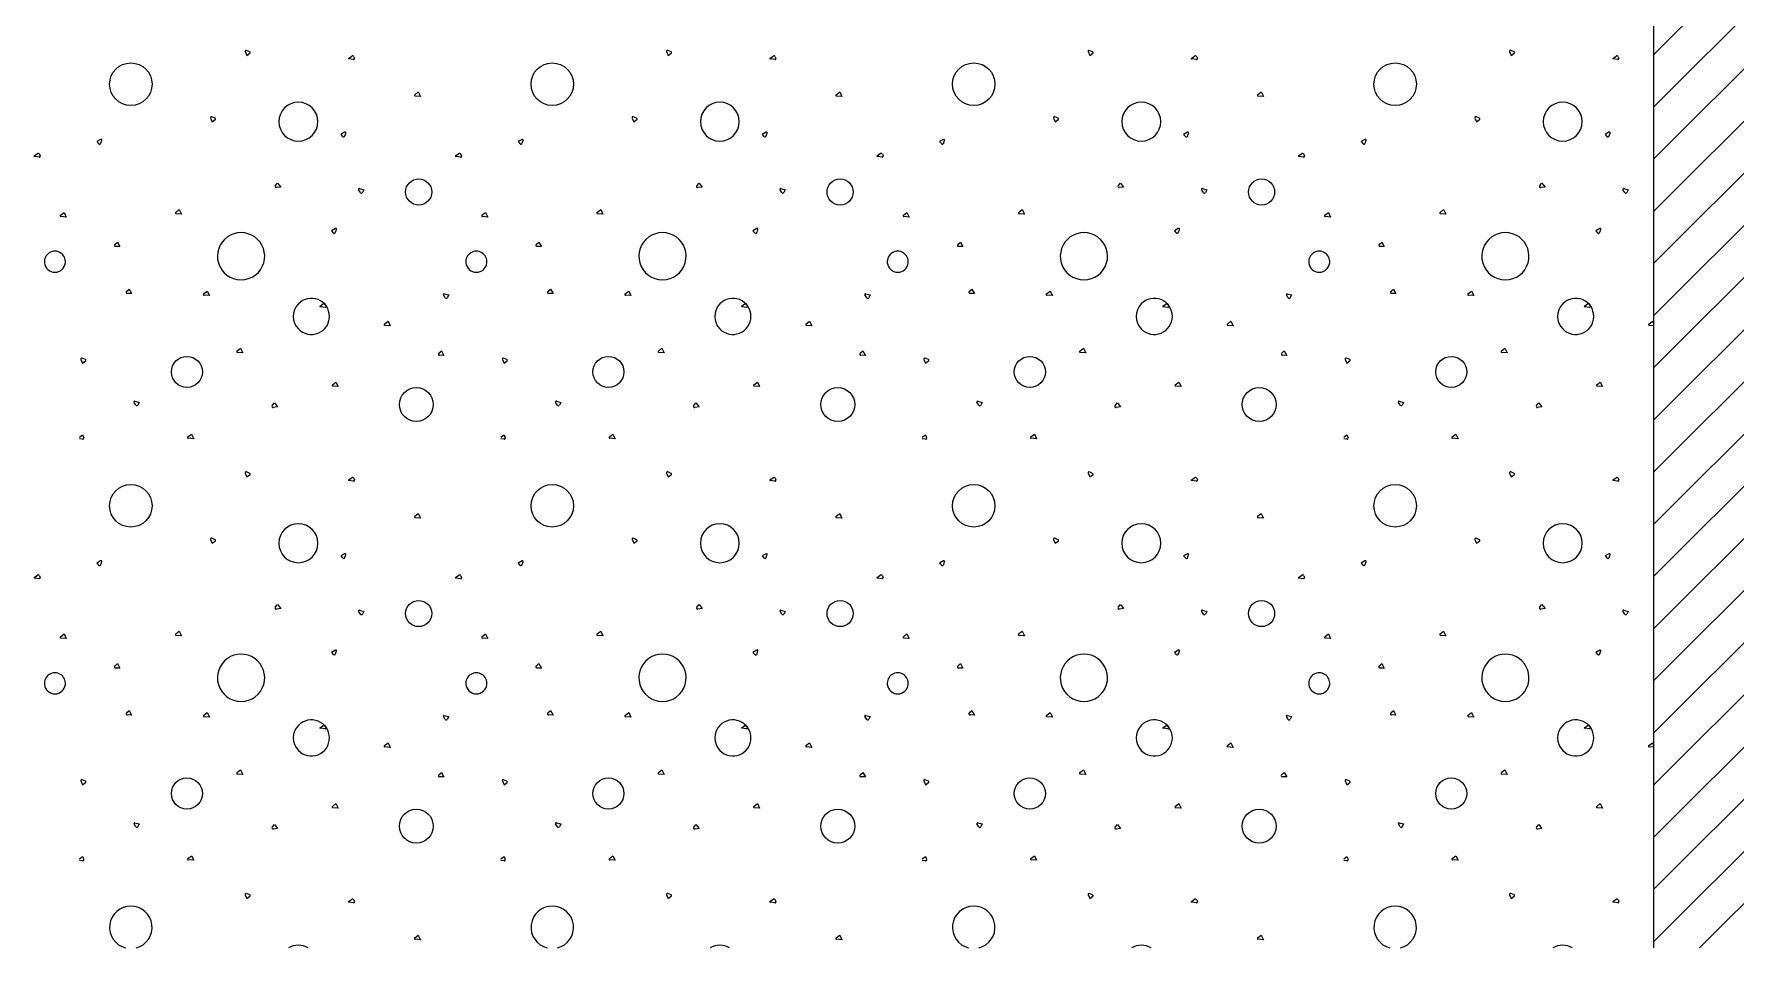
# Model space of a CAD drawing. Header units: millimetres. Extents: x 15 to 2176, y 3 to 641.
# Drawn here: x 905.7 to 970.3, y 18.5 to 53.2 of the extents above; entities that cross this region are included whole.
import ezdxf
from ezdxf.xclip import XClip

# ---------------------------------------------------------------- set-up
doc = ezdxf.new("R2010")
doc.units = ezdxf.units.MM
doc.header["$MEASUREMENT"] = 0
doc.header["$XCLIPFRAME"] = 0
doc.layers.add('A--------P-', color=7, linetype='Continuous')
doc.layers.add('A-L-10--EF-', color=4, linetype='Continuous', lineweight=0)

# ---------------------------------------------------------------- blocks, each defined once
blk = doc.blocks.new('*X6')
at = {"layer": 'A-L-10--EF-'}
for p, q in [((913.738, 52.492), (913.799, 52.351)), ((913.911, 52.484), (913.785, 52.539)), ((913.799, 52.351), (913.916, 52.435)), ((929.738, 52.492), (929.799, 52.351)), ((929.911, 52.484), (929.785, 52.539)), ((929.799, 52.351), (929.916, 52.435)), ((945.738, 52.492), (945.799, 52.351)), ((945.911, 52.484), (945.785, 52.539)), ((945.799, 52.351), (945.916, 52.435)), ((961.738, 52.492), (961.799, 52.351)), ((961.911, 52.484), (961.785, 52.539)), ((961.799, 52.351), (961.916, 52.435)), ((917.661, 52.236), (917.783, 52.322)), ((917.849, 52.189), (917.666, 52.214)), ((917.861, 52.299), (917.887, 52.239)), ((933.661, 52.236), (933.783, 52.322)), ((933.849, 52.189), (933.666, 52.214)), ((933.861, 52.299), (933.887, 52.239)), ((949.661, 52.236), (949.783, 52.322)), ((949.849, 52.189), (949.666, 52.214)), ((949.861, 52.299), (949.887, 52.239)), ((965.661, 52.236), (965.783, 52.322)), ((965.849, 52.189), (965.666, 52.214)), ((965.861, 52.299), (965.887, 52.239)), ((920.174, 50.857), (920.309, 50.962)), ((920.394, 50.788), (920.189, 50.805)), ((920.309, 50.962), (920.394, 50.788)), ((936.174, 50.857), (936.309, 50.962)), ((936.394, 50.788), (936.189, 50.805)), ((936.309, 50.962), (936.394, 50.788)), ((952.174, 50.857), (952.309, 50.962)), ((952.394, 50.788), (952.189, 50.805)), ((952.309, 50.962), (952.394, 50.788)), ((912.426, 49.974), (912.487, 49.834)), ((912.599, 49.967), (912.473, 50.022)), ((912.487, 49.834), (912.604, 49.917)), ((928.426, 49.974), (928.487, 49.834)), ((928.599, 49.967), (928.473, 50.022)), ((928.487, 49.834), (928.604, 49.917)), ((944.426, 49.974), (944.487, 49.834)), ((944.599, 49.967), (944.473, 50.022)), ((944.487, 49.834), (944.604, 49.917)), ((960.426, 49.974), (960.487, 49.834)), ((960.599, 49.967), (960.473, 50.022)), ((960.487, 49.834), (960.604, 49.917)), ((908.249, 49.163), (908.101, 49.077)), ((908.258, 49.022), (908.291, 49.129)), ((917.514, 49.438), (917.365, 49.352)), ((917.365, 49.352), (917.433, 49.277)), ((917.522, 49.297), (917.556, 49.404)), ((924.249, 49.163), (924.101, 49.077)), ((924.258, 49.022), (924.291, 49.129)), ((933.514, 49.438), (933.365, 49.352)), ((933.365, 49.352), (933.433, 49.277)), ((933.522, 49.297), (933.556, 49.404)), ((940.249, 49.163), (940.101, 49.077)), ((940.258, 49.022), (940.291, 49.129)), ((949.514, 49.438), (949.365, 49.352)), ((949.365, 49.352), (949.433, 49.277)), ((949.522, 49.297), (949.556, 49.404)), ((956.249, 49.163), (956.101, 49.077)), ((956.258, 49.022), (956.291, 49.129)), ((965.514, 49.438), (965.365, 49.352)), ((965.365, 49.352), (965.433, 49.277)), ((965.522, 49.297), (965.556, 49.404)), ((905.727, 48.536), (905.849, 48.621)), ((905.916, 48.489), (905.732, 48.514)), ((905.928, 48.599), (905.954, 48.539)), ((908.101, 49.077), (908.168, 49.002)), ((921.727, 48.536), (921.849, 48.621)), ((921.916, 48.489), (921.732, 48.514)), ((921.928, 48.599), (921.954, 48.539)), ((924.101, 49.077), (924.168, 49.002)), ((937.727, 48.536), (937.849, 48.621)), ((937.916, 48.489), (937.732, 48.514)), ((937.928, 48.599), (937.954, 48.539)), ((940.101, 49.077), (940.168, 49.002)), ((953.727, 48.536), (953.849, 48.621)), ((953.916, 48.489), (953.732, 48.514)), ((953.928, 48.599), (953.954, 48.539)), ((956.101, 49.077), (956.168, 49.002)), ((914.882, 47.402), (914.969, 47.506)), ((915.089, 47.353), (914.921, 47.332)), ((914.969, 47.506), (915.089, 47.353)), ((918.115, 47.141), (918.046, 47.251)), ((918.077, 47.294), (918.243, 47.25)), ((918.243, 47.25), (918.19, 47.145)), ((930.882, 47.402), (930.969, 47.506)), ((931.089, 47.353), (930.921, 47.332)), ((930.969, 47.506), (931.089, 47.353)), ((934.115, 47.141), (934.046, 47.251)), ((934.077, 47.294), (934.243, 47.25)), ((934.243, 47.25), (934.19, 47.145)), ((946.882, 47.402), (946.969, 47.506)), ((947.089, 47.353), (946.921, 47.332)), ((946.969, 47.506), (947.089, 47.353)), ((950.115, 47.141), (950.046, 47.251)), ((950.077, 47.294), (950.243, 47.25)), ((950.243, 47.25), (950.19, 47.145)), ((962.882, 47.402), (962.969, 47.506)), ((963.089, 47.353), (962.921, 47.332)), ((962.969, 47.506), (963.089, 47.353)), ((966.115, 47.141), (966.046, 47.251)), ((966.077, 47.294), (966.243, 47.25)), ((966.243, 47.25), (966.19, 47.145)), ((906.727, 46.286), (906.863, 46.391)), ((906.948, 46.216), (906.743, 46.234)), ((906.863, 46.391), (906.948, 46.216)), ((911.102, 46.39), (911.237, 46.495)), ((911.322, 46.321), (911.117, 46.338)), ((911.237, 46.495), (911.322, 46.321)), ((922.727, 46.286), (922.863, 46.391)), ((922.948, 46.216), (922.743, 46.234)), ((922.863, 46.391), (922.948, 46.216)), ((927.102, 46.39), (927.237, 46.495)), ((927.322, 46.321), (927.117, 46.338)), ((927.237, 46.495), (927.322, 46.321)), ((938.727, 46.286), (938.863, 46.391)), ((938.948, 46.216), (938.743, 46.234)), ((938.863, 46.391), (938.948, 46.216)), ((943.102, 46.39), (943.237, 46.495)), ((943.322, 46.321), (943.117, 46.338)), ((943.237, 46.495), (943.322, 46.321)), ((954.727, 46.286), (954.863, 46.391)), ((954.948, 46.216), (954.743, 46.234)), ((954.863, 46.391), (954.948, 46.216)), ((959.102, 46.39), (959.237, 46.495)), ((959.322, 46.321), (959.117, 46.338)), ((959.237, 46.495), (959.322, 46.321)), ((908.788, 45.175), (908.889, 45.264)), ((908.889, 45.264), (908.984, 45.095)), ((917.163, 45.779), (917.015, 45.693)), ((917.015, 45.693), (917.082, 45.618)), ((917.172, 45.638), (917.205, 45.746)), ((924.788, 45.175), (924.889, 45.264)), ((924.889, 45.264), (924.984, 45.095)), ((933.163, 45.779), (933.015, 45.693)), ((933.015, 45.693), (933.082, 45.618)), ((933.172, 45.638), (933.205, 45.746)), ((940.788, 45.175), (940.889, 45.264)), ((940.889, 45.264), (940.984, 45.095)), ((949.163, 45.779), (949.015, 45.693)), ((949.015, 45.693), (949.082, 45.618)), ((949.172, 45.638), (949.205, 45.746)), ((956.788, 45.175), (956.889, 45.264)), ((956.889, 45.264), (956.984, 45.095)), ((965.163, 45.779), (965.015, 45.693)), ((965.015, 45.693), (965.082, 45.618)), ((965.172, 45.638), (965.205, 45.746)), ((908.984, 45.095), (908.815, 45.099)), ((924.984, 45.095), (924.815, 45.099)), ((940.984, 45.095), (940.815, 45.099)), ((956.984, 45.095), (956.815, 45.099)), ((909.228, 43.394), (909.33, 43.483)), ((909.425, 43.314), (909.256, 43.319)), ((909.33, 43.483), (909.425, 43.314)), ((912.161, 43.3), (912.297, 43.405)), ((912.297, 43.405), (912.382, 43.231)), ((921.298, 43.302), (921.464, 43.258)), ((925.228, 43.394), (925.33, 43.483)), ((925.425, 43.314), (925.256, 43.319)), ((925.33, 43.483), (925.425, 43.314)), ((928.161, 43.3), (928.297, 43.405)), ((928.297, 43.405), (928.382, 43.231)), ((937.298, 43.302), (937.464, 43.258)), ((941.228, 43.394), (941.33, 43.483)), ((941.425, 43.314), (941.256, 43.319)), ((941.33, 43.483), (941.425, 43.314)), ((944.161, 43.3), (944.297, 43.405)), ((944.297, 43.405), (944.382, 43.231)), ((953.298, 43.302), (953.464, 43.258)), ((957.228, 43.394), (957.33, 43.483)), ((957.425, 43.314), (957.256, 43.319)), ((957.33, 43.483), (957.425, 43.314)), ((960.161, 43.3), (960.297, 43.405)), ((960.297, 43.405), (960.382, 43.231)), ((912.382, 43.231), (912.176, 43.249)), ((916.581, 42.834), (916.703, 42.92)), ((916.77, 42.787), (916.587, 42.812)), ((916.782, 42.897), (916.808, 42.837)), ((921.336, 43.149), (921.266, 43.258)), ((921.464, 43.258), (921.411, 43.153)), ((928.382, 43.231), (928.176, 43.249)), ((932.581, 42.834), (932.703, 42.92)), ((932.77, 42.787), (932.587, 42.812)), ((932.782, 42.897), (932.808, 42.837)), ((937.336, 43.149), (937.266, 43.258)), ((937.464, 43.258), (937.411, 43.153)), ((944.382, 43.231), (944.176, 43.249)), ((948.581, 42.834), (948.703, 42.92)), ((948.77, 42.787), (948.587, 42.812)), ((948.782, 42.897), (948.808, 42.837)), ((953.336, 43.149), (953.266, 43.258)), ((953.464, 43.258), (953.411, 43.153)), ((960.382, 43.231), (960.176, 43.249)), ((964.581, 42.834), (964.703, 42.92)), ((964.77, 42.787), (964.587, 42.812)), ((964.782, 42.897), (964.808, 42.837)), ((919.027, 42.155), (919.163, 42.261)), ((919.248, 42.086), (919.042, 42.104)), ((919.163, 42.261), (919.248, 42.086)), ((935.027, 42.155), (935.163, 42.261)), ((935.248, 42.086), (935.042, 42.104)), ((935.163, 42.261), (935.248, 42.086)), ((951.027, 42.155), (951.163, 42.261)), ((951.248, 42.086), (951.042, 42.104)), ((951.163, 42.261), (951.248, 42.086)), ((967.027, 42.155), (967.163, 42.261)), ((967.22, 42.089), (967.042, 42.104)), ((967.163, 42.261), (967.22, 42.143)), ((907.503, 40.811), (907.565, 40.671)), ((907.676, 40.804), (907.551, 40.859)), ((907.565, 40.671), (907.681, 40.754)), ((913.427, 41.127), (913.562, 41.232)), ((913.647, 41.058), (913.442, 41.075)), ((913.562, 41.232), (913.647, 41.058)), ((921.088, 41.045), (921.189, 41.134)), ((921.284, 40.965), (921.115, 40.969)), ((921.189, 41.134), (921.284, 40.965)), ((923.503, 40.811), (923.565, 40.671)), ((923.676, 40.804), (923.551, 40.859)), ((923.565, 40.671), (923.681, 40.754)), ((929.427, 41.127), (929.562, 41.232)), ((929.647, 41.058), (929.442, 41.075)), ((929.562, 41.232), (929.647, 41.058)), ((937.088, 41.045), (937.189, 41.134)), ((937.284, 40.965), (937.115, 40.969)), ((937.189, 41.134), (937.284, 40.965)), ((939.503, 40.811), (939.565, 40.671)), ((939.676, 40.804), (939.551, 40.859)), ((939.565, 40.671), (939.681, 40.754)), ((945.427, 41.127), (945.562, 41.232)), ((945.647, 41.058), (945.442, 41.075)), ((945.562, 41.232), (945.647, 41.058)), ((953.088, 41.045), (953.189, 41.134)), ((953.284, 40.965), (953.115, 40.969)), ((953.189, 41.134), (953.284, 40.965)), ((955.503, 40.811), (955.565, 40.671)), ((955.676, 40.804), (955.551, 40.859)), ((955.565, 40.671), (955.681, 40.754)), ((961.427, 41.127), (961.562, 41.232)), ((961.647, 41.058), (961.442, 41.075)), ((961.562, 41.232), (961.647, 41.058)), ((917.049, 39.847), (917.184, 39.953)), ((917.269, 39.778), (917.064, 39.796)), ((917.184, 39.953), (917.269, 39.778)), ((933.049, 39.847), (933.184, 39.953)), ((933.269, 39.778), (933.064, 39.796)), ((933.184, 39.953), (933.269, 39.778)), ((949.049, 39.847), (949.184, 39.953)), ((949.269, 39.778), (949.064, 39.796)), ((949.184, 39.953), (949.269, 39.778)), ((965.049, 39.847), (965.184, 39.953)), ((965.269, 39.778), (965.064, 39.796)), ((965.184, 39.953), (965.269, 39.778)), ((909.59, 39.072), (909.521, 39.182)), ((909.553, 39.225), (909.718, 39.181)), ((909.718, 39.181), (909.665, 39.076)), ((914.765, 39.058), (914.851, 39.162)), ((914.971, 39.009), (914.803, 38.988)), ((914.851, 39.162), (914.971, 39.009)), ((925.59, 39.072), (925.521, 39.182)), ((925.553, 39.225), (925.718, 39.181)), ((925.718, 39.181), (925.665, 39.076)), ((930.765, 39.058), (930.851, 39.162)), ((930.971, 39.009), (930.803, 38.988)), ((930.851, 39.162), (930.971, 39.009)), ((941.59, 39.072), (941.521, 39.182)), ((941.553, 39.225), (941.718, 39.181)), ((941.718, 39.181), (941.665, 39.076)), ((946.765, 39.058), (946.851, 39.162)), ((946.971, 39.009), (946.803, 38.988)), ((946.851, 39.162), (946.971, 39.009)), ((957.59, 39.072), (957.521, 39.182)), ((957.553, 39.225), (957.718, 39.181)), ((957.718, 39.181), (957.665, 39.076)), ((962.765, 39.058), (962.851, 39.162)), ((962.971, 39.009), (962.803, 38.988)), ((962.851, 39.162), (962.971, 39.009)), ((907.443, 37.862), (907.564, 37.947)), ((907.565, 37.779), (907.443, 37.795)), ((907.564, 37.947), (907.61, 37.839)), ((911.563, 37.869), (911.699, 37.974)), ((911.784, 37.8), (911.579, 37.818)), ((911.699, 37.974), (911.784, 37.8)), ((923.443, 37.862), (923.564, 37.947)), ((923.565, 37.779), (923.443, 37.795)), ((923.564, 37.947), (923.61, 37.839)), ((927.563, 37.869), (927.699, 37.974)), ((927.784, 37.8), (927.579, 37.818)), ((927.699, 37.974), (927.784, 37.8)), ((939.443, 37.862), (939.564, 37.947)), ((939.565, 37.779), (939.443, 37.795)), ((939.564, 37.947), (939.61, 37.839)), ((943.563, 37.869), (943.699, 37.974)), ((943.784, 37.8), (943.579, 37.818)), ((943.699, 37.974), (943.784, 37.8)), ((955.443, 37.862), (955.564, 37.947)), ((955.565, 37.779), (955.443, 37.795)), ((955.564, 37.947), (955.61, 37.839)), ((959.563, 37.869), (959.699, 37.974)), ((959.784, 37.8), (959.579, 37.818)), ((959.699, 37.974), (959.784, 37.8)), ((913.738, 36.492), (913.799, 36.351)), ((913.911, 36.484), (913.785, 36.539)), ((913.799, 36.351), (913.916, 36.435)), ((917.661, 36.236), (917.783, 36.322)), ((917.849, 36.189), (917.666, 36.214)), ((917.861, 36.299), (917.887, 36.239)), ((929.738, 36.492), (929.799, 36.351)), ((929.911, 36.484), (929.785, 36.539)), ((929.799, 36.351), (929.916, 36.435)), ((933.661, 36.236), (933.783, 36.322)), ((933.849, 36.189), (933.666, 36.214)), ((933.861, 36.299), (933.887, 36.239)), ((945.738, 36.492), (945.799, 36.351)), ((945.911, 36.484), (945.785, 36.539)), ((945.799, 36.351), (945.916, 36.435)), ((949.661, 36.236), (949.783, 36.322)), ((949.849, 36.189), (949.666, 36.214)), ((949.861, 36.299), (949.887, 36.239)), ((961.738, 36.492), (961.799, 36.351)), ((961.911, 36.484), (961.785, 36.539)), ((961.799, 36.351), (961.916, 36.435)), ((965.661, 36.236), (965.783, 36.322)), ((965.849, 36.189), (965.666, 36.214)), ((965.861, 36.299), (965.887, 36.239)), ((920.174, 34.857), (920.309, 34.962)), ((920.309, 34.962), (920.394, 34.788)), ((936.174, 34.857), (936.309, 34.962)), ((936.309, 34.962), (936.394, 34.788)), ((952.174, 34.857), (952.309, 34.962)), ((952.309, 34.962), (952.394, 34.788)), ((920.394, 34.788), (920.189, 34.805)), ((936.394, 34.788), (936.189, 34.805)), ((952.394, 34.788), (952.189, 34.805)), ((912.426, 33.974), (912.487, 33.834)), ((912.599, 33.967), (912.473, 34.022)), ((912.487, 33.834), (912.604, 33.917)), ((928.426, 33.974), (928.487, 33.834)), ((928.599, 33.967), (928.473, 34.022)), ((928.487, 33.834), (928.604, 33.917)), ((944.426, 33.974), (944.487, 33.834)), ((944.599, 33.967), (944.473, 34.022)), ((944.487, 33.834), (944.604, 33.917)), ((960.426, 33.974), (960.487, 33.834)), ((960.599, 33.967), (960.473, 34.022)), ((960.487, 33.834), (960.604, 33.917)), ((908.249, 33.163), (908.101, 33.077)), ((908.101, 33.077), (908.168, 33.002)), ((908.258, 33.022), (908.291, 33.129)), ((917.514, 33.438), (917.365, 33.352)), ((917.365, 33.352), (917.433, 33.277)), ((917.522, 33.297), (917.556, 33.404)), ((924.249, 33.163), (924.101, 33.077)), ((924.101, 33.077), (924.168, 33.002)), ((924.258, 33.022), (924.291, 33.129)), ((933.514, 33.438), (933.365, 33.352)), ((933.365, 33.352), (933.433, 33.277)), ((933.522, 33.297), (933.556, 33.404)), ((940.249, 33.163), (940.101, 33.077)), ((940.101, 33.077), (940.168, 33.002)), ((940.258, 33.022), (940.291, 33.129)), ((949.514, 33.438), (949.365, 33.352)), ((949.365, 33.352), (949.433, 33.277)), ((949.522, 33.297), (949.556, 33.404)), ((956.249, 33.163), (956.101, 33.077)), ((956.101, 33.077), (956.168, 33.002)), ((956.258, 33.022), (956.291, 33.129)), ((965.514, 33.438), (965.365, 33.352)), ((965.365, 33.352), (965.433, 33.277)), ((965.522, 33.297), (965.556, 33.404)), ((905.727, 32.536), (905.849, 32.621)), ((905.916, 32.489), (905.732, 32.514)), ((905.928, 32.599), (905.954, 32.539)), ((921.727, 32.536), (921.849, 32.621)), ((921.916, 32.489), (921.732, 32.514)), ((921.928, 32.599), (921.954, 32.539)), ((937.727, 32.536), (937.849, 32.621)), ((937.916, 32.489), (937.732, 32.514)), ((937.928, 32.599), (937.954, 32.539)), ((953.727, 32.536), (953.849, 32.621)), ((953.916, 32.489), (953.732, 32.514)), ((953.928, 32.599), (953.954, 32.539)), ((914.882, 31.402), (914.969, 31.506)), ((915.089, 31.353), (914.921, 31.332)), ((914.969, 31.506), (915.089, 31.353)), ((918.115, 31.141), (918.046, 31.251)), ((918.077, 31.294), (918.243, 31.25)), ((918.243, 31.25), (918.19, 31.145)), ((930.882, 31.402), (930.969, 31.506)), ((931.089, 31.353), (930.921, 31.332)), ((930.969, 31.506), (931.089, 31.353)), ((934.115, 31.141), (934.046, 31.251)), ((934.077, 31.294), (934.243, 31.25)), ((934.243, 31.25), (934.19, 31.145)), ((946.882, 31.402), (946.969, 31.506)), ((947.089, 31.353), (946.921, 31.332)), ((946.969, 31.506), (947.089, 31.353)), ((950.115, 31.141), (950.046, 31.251)), ((950.077, 31.294), (950.243, 31.25)), ((950.243, 31.25), (950.19, 31.145)), ((962.882, 31.402), (962.969, 31.506)), ((963.089, 31.353), (962.921, 31.332)), ((962.969, 31.506), (963.089, 31.353)), ((966.115, 31.141), (966.046, 31.251)), ((966.077, 31.294), (966.243, 31.25)), ((966.243, 31.25), (966.19, 31.145)), ((906.727, 30.286), (906.863, 30.391)), ((906.863, 30.391), (906.948, 30.216)), ((911.102, 30.39), (911.237, 30.495)), ((911.237, 30.495), (911.322, 30.321)), ((922.727, 30.286), (922.863, 30.391)), ((922.863, 30.391), (922.948, 30.216)), ((927.102, 30.39), (927.237, 30.495)), ((927.237, 30.495), (927.322, 30.321)), ((938.727, 30.286), (938.863, 30.391)), ((938.863, 30.391), (938.948, 30.216)), ((943.102, 30.39), (943.237, 30.495)), ((943.237, 30.495), (943.322, 30.321)), ((954.727, 30.286), (954.863, 30.391)), ((954.863, 30.391), (954.948, 30.216)), ((959.102, 30.39), (959.237, 30.495)), ((959.237, 30.495), (959.322, 30.321)), ((906.948, 30.216), (906.743, 30.234)), ((911.322, 30.321), (911.117, 30.338)), ((917.163, 29.779), (917.015, 29.693)), ((917.172, 29.638), (917.205, 29.746)), ((922.948, 30.216), (922.743, 30.234)), ((927.322, 30.321), (927.117, 30.338)), ((933.163, 29.779), (933.015, 29.693)), ((933.172, 29.638), (933.205, 29.746)), ((938.948, 30.216), (938.743, 30.234)), ((943.322, 30.321), (943.117, 30.338)), ((949.163, 29.779), (949.015, 29.693)), ((949.172, 29.638), (949.205, 29.746)), ((954.948, 30.216), (954.743, 30.234)), ((959.322, 30.321), (959.117, 30.338)), ((965.163, 29.779), (965.015, 29.693)), ((965.172, 29.638), (965.205, 29.746)), ((908.788, 29.175), (908.889, 29.264)), ((908.984, 29.095), (908.815, 29.099)), ((908.889, 29.264), (908.984, 29.095)), ((917.015, 29.693), (917.082, 29.618)), ((924.788, 29.175), (924.889, 29.264)), ((924.984, 29.095), (924.815, 29.099)), ((924.889, 29.264), (924.984, 29.095)), ((933.015, 29.693), (933.082, 29.618)), ((940.788, 29.175), (940.889, 29.264)), ((940.984, 29.095), (940.815, 29.099)), ((940.889, 29.264), (940.984, 29.095)), ((949.015, 29.693), (949.082, 29.618)), ((956.788, 29.175), (956.889, 29.264)), ((956.984, 29.095), (956.815, 29.099)), ((956.889, 29.264), (956.984, 29.095)), ((965.015, 29.693), (965.082, 29.618)), ((909.228, 27.394), (909.33, 27.483)), ((909.425, 27.314), (909.256, 27.319)), ((909.33, 27.483), (909.425, 27.314)), ((912.161, 27.3), (912.297, 27.405)), ((912.382, 27.231), (912.176, 27.249)), ((912.297, 27.405), (912.382, 27.231)), ((921.336, 27.149), (921.266, 27.258)), ((921.298, 27.302), (921.464, 27.258)), ((921.464, 27.258), (921.411, 27.153)), ((925.228, 27.394), (925.33, 27.483)), ((925.425, 27.314), (925.256, 27.319)), ((925.33, 27.483), (925.425, 27.314)), ((928.161, 27.3), (928.297, 27.405)), ((928.382, 27.231), (928.176, 27.249)), ((928.297, 27.405), (928.382, 27.231)), ((937.336, 27.149), (937.266, 27.258)), ((937.298, 27.302), (937.464, 27.258)), ((937.464, 27.258), (937.411, 27.153)), ((941.228, 27.394), (941.33, 27.483)), ((941.425, 27.314), (941.256, 27.319)), ((941.33, 27.483), (941.425, 27.314)), ((944.161, 27.3), (944.297, 27.405)), ((944.382, 27.231), (944.176, 27.249)), ((944.297, 27.405), (944.382, 27.231)), ((953.336, 27.149), (953.266, 27.258)), ((953.298, 27.302), (953.464, 27.258)), ((953.464, 27.258), (953.411, 27.153)), ((957.228, 27.394), (957.33, 27.483)), ((957.425, 27.314), (957.256, 27.319)), ((957.33, 27.483), (957.425, 27.314)), ((960.161, 27.3), (960.297, 27.405)), ((960.382, 27.231), (960.176, 27.249)), ((960.297, 27.405), (960.382, 27.231)), ((916.581, 26.834), (916.703, 26.92)), ((916.77, 26.787), (916.587, 26.812)), ((916.782, 26.897), (916.808, 26.837)), ((932.581, 26.834), (932.703, 26.92)), ((932.77, 26.787), (932.587, 26.812)), ((932.782, 26.897), (932.808, 26.837)), ((948.581, 26.834), (948.703, 26.92)), ((948.77, 26.787), (948.587, 26.812)), ((948.782, 26.897), (948.808, 26.837)), ((964.581, 26.834), (964.703, 26.92)), ((964.77, 26.787), (964.587, 26.812)), ((964.782, 26.897), (964.808, 26.837)), ((919.027, 26.155), (919.163, 26.261)), ((919.248, 26.086), (919.042, 26.104)), ((919.163, 26.261), (919.248, 26.086)), ((935.027, 26.155), (935.163, 26.261)), ((935.248, 26.086), (935.042, 26.104)), ((935.163, 26.261), (935.248, 26.086)), ((951.027, 26.155), (951.163, 26.261)), ((951.248, 26.086), (951.042, 26.104)), ((951.163, 26.261), (951.248, 26.086)), ((967.027, 26.155), (967.163, 26.261)), ((967.22, 26.089), (967.042, 26.104)), ((967.163, 26.261), (967.22, 26.143)), ((913.427, 25.127), (913.562, 25.232)), ((913.562, 25.232), (913.647, 25.058)), ((929.427, 25.127), (929.562, 25.232)), ((929.562, 25.232), (929.647, 25.058)), ((945.427, 25.127), (945.562, 25.232)), ((945.562, 25.232), (945.647, 25.058)), ((961.427, 25.127), (961.562, 25.232)), ((961.562, 25.232), (961.647, 25.058)), ((907.503, 24.811), (907.565, 24.671)), ((907.676, 24.804), (907.551, 24.859)), ((907.565, 24.671), (907.681, 24.754)), ((913.647, 25.058), (913.442, 25.075)), ((921.088, 25.045), (921.189, 25.134)), ((921.284, 24.965), (921.115, 24.969)), ((921.189, 25.134), (921.284, 24.965)), ((923.503, 24.811), (923.565, 24.671)), ((923.676, 24.804), (923.551, 24.859)), ((923.565, 24.671), (923.681, 24.754)), ((929.647, 25.058), (929.442, 25.075)), ((937.088, 25.045), (937.189, 25.134)), ((937.284, 24.965), (937.115, 24.969)), ((937.189, 25.134), (937.284, 24.965)), ((939.503, 24.811), (939.565, 24.671)), ((939.676, 24.804), (939.551, 24.859)), ((939.565, 24.671), (939.681, 24.754)), ((945.647, 25.058), (945.442, 25.075)), ((953.088, 25.045), (953.189, 25.134)), ((953.284, 24.965), (953.115, 24.969)), ((953.189, 25.134), (953.284, 24.965)), ((955.503, 24.811), (955.565, 24.671)), ((955.676, 24.804), (955.551, 24.859)), ((955.565, 24.671), (955.681, 24.754)), ((961.647, 25.058), (961.442, 25.075)), ((917.049, 23.847), (917.184, 23.953)), ((917.184, 23.953), (917.269, 23.778)), ((933.049, 23.847), (933.184, 23.953)), ((933.184, 23.953), (933.269, 23.778)), ((949.049, 23.847), (949.184, 23.953)), ((949.184, 23.953), (949.269, 23.778)), ((965.049, 23.847), (965.184, 23.953)), ((965.184, 23.953), (965.269, 23.778)), ((917.269, 23.778), (917.064, 23.796)), ((933.269, 23.778), (933.064, 23.796)), ((949.269, 23.778), (949.064, 23.796)), ((965.269, 23.778), (965.064, 23.796)), ((909.59, 23.072), (909.521, 23.182)), ((909.553, 23.225), (909.718, 23.181)), ((909.718, 23.181), (909.665, 23.076)), ((914.765, 23.058), (914.851, 23.162)), ((914.971, 23.009), (914.803, 22.988)), ((914.851, 23.162), (914.971, 23.009)), ((925.59, 23.072), (925.521, 23.182)), ((925.553, 23.225), (925.718, 23.181)), ((925.718, 23.181), (925.665, 23.076)), ((930.765, 23.058), (930.851, 23.162)), ((930.971, 23.009), (930.803, 22.988)), ((930.851, 23.162), (930.971, 23.009)), ((941.59, 23.072), (941.521, 23.182)), ((941.553, 23.225), (941.718, 23.181)), ((941.718, 23.181), (941.665, 23.076)), ((946.765, 23.058), (946.851, 23.162)), ((946.971, 23.009), (946.803, 22.988)), ((946.851, 23.162), (946.971, 23.009)), ((957.59, 23.072), (957.521, 23.182)), ((957.553, 23.225), (957.718, 23.181)), ((957.718, 23.181), (957.665, 23.076)), ((962.765, 23.058), (962.851, 23.162)), ((962.971, 23.009), (962.803, 22.988)), ((962.851, 23.162), (962.971, 23.009)), ((911.563, 21.869), (911.699, 21.974)), ((911.699, 21.974), (911.784, 21.8)), ((927.563, 21.869), (927.699, 21.974)), ((927.699, 21.974), (927.784, 21.8)), ((943.563, 21.869), (943.699, 21.974)), ((943.699, 21.974), (943.784, 21.8)), ((959.563, 21.869), (959.699, 21.974)), ((959.699, 21.974), (959.784, 21.8)), ((907.443, 21.862), (907.564, 21.947)), ((907.565, 21.779), (907.443, 21.795)), ((907.564, 21.947), (907.61, 21.839)), ((911.784, 21.8), (911.579, 21.818)), ((923.443, 21.862), (923.564, 21.947)), ((923.565, 21.779), (923.443, 21.795)), ((923.564, 21.947), (923.61, 21.839)), ((927.784, 21.8), (927.579, 21.818)), ((939.443, 21.862), (939.564, 21.947)), ((939.565, 21.779), (939.443, 21.795)), ((939.564, 21.947), (939.61, 21.839)), ((943.784, 21.8), (943.579, 21.818)), ((955.443, 21.862), (955.564, 21.947)), ((955.565, 21.779), (955.443, 21.795)), ((955.564, 21.947), (955.61, 21.839)), ((959.784, 21.8), (959.579, 21.818)), ((913.738, 20.492), (913.799, 20.351)), ((913.911, 20.484), (913.785, 20.539)), ((913.799, 20.351), (913.916, 20.435)), ((917.661, 20.236), (917.783, 20.322)), ((917.849, 20.189), (917.666, 20.214)), ((917.861, 20.299), (917.887, 20.239)), ((929.738, 20.492), (929.799, 20.351)), ((929.911, 20.484), (929.785, 20.539)), ((929.799, 20.351), (929.916, 20.435)), ((933.661, 20.236), (933.783, 20.322)), ((933.849, 20.189), (933.666, 20.214)), ((933.861, 20.299), (933.887, 20.239)), ((945.738, 20.492), (945.799, 20.351)), ((945.911, 20.484), (945.785, 20.539)), ((945.799, 20.351), (945.916, 20.435)), ((949.661, 20.236), (949.783, 20.322)), ((949.849, 20.189), (949.666, 20.214)), ((949.861, 20.299), (949.887, 20.239)), ((961.738, 20.492), (961.799, 20.351)), ((961.911, 20.484), (961.785, 20.539)), ((961.799, 20.351), (961.916, 20.435)), ((965.661, 20.236), (965.783, 20.322)), ((965.849, 20.189), (965.666, 20.214)), ((965.861, 20.299), (965.887, 20.239)), ((920.174, 18.857), (920.309, 18.962)), ((920.394, 18.788), (920.189, 18.805)), ((920.309, 18.962), (920.394, 18.788)), ((936.174, 18.857), (936.309, 18.962)), ((936.394, 18.788), (936.189, 18.805)), ((936.309, 18.962), (936.394, 18.788)), ((952.174, 18.857), (952.309, 18.962)), ((952.394, 18.788), (952.189, 18.805)), ((952.309, 18.962), (952.394, 18.788))]:
    blk.add_line(p, q, dxfattribs=at)
for centre, radius in [((909.397, 51.257), 0.807), ((925.397, 51.257), 0.807), ((941.397, 51.257), 0.807), ((957.397, 51.257), 0.807), ((920.325, 47.166), 0.496), ((936.325, 47.166), 0.496), ((952.325, 47.166), 0.496), ((911.526, 40.337), 0.59), ((927.526, 40.337), 0.59), ((943.526, 40.337), 0.59), ((959.526, 40.337), 0.59), ((920.236, 39.098), 0.643), ((936.236, 39.098), 0.643), ((952.236, 39.098), 0.643), ((909.397, 35.257), 0.807), ((925.397, 35.257), 0.807), ((941.397, 35.257), 0.807), ((957.397, 35.257), 0.807), ((920.325, 31.166), 0.496), ((936.325, 31.166), 0.496), ((952.325, 31.166), 0.496), ((911.526, 24.337), 0.59), ((927.526, 24.337), 0.59), ((943.526, 24.337), 0.59), ((959.526, 24.337), 0.59), ((920.236, 23.098), 0.643), ((936.236, 23.098), 0.643), ((952.236, 23.098), 0.643)]:
    blk.add_circle(centre, radius, dxfattribs=at)
for centre, radius, start, end in [((913.771, 52.506), 0.036, 66.44748, 203.62209), ((913.899, 52.458), 0.0288, 305.5434, 66.44748), ((929.771, 52.506), 0.036, 66.44748, 203.62209), ((929.899, 52.458), 0.0288, 305.5434, 66.44748), ((945.771, 52.506), 0.036, 66.44748, 203.62209), ((945.899, 52.458), 0.0288, 305.5434, 66.44748), ((961.771, 52.506), 0.036, 66.44748, 203.62209), ((961.899, 52.458), 0.0288, 305.5434, 66.44748), ((917.667, 52.226), 0.012, 125.11386, 262.28848), ((917.813, 52.278), 0.0528, 23.19256, 125.11386), ((917.854, 52.225), 0.036, 262.28848, 23.19256), ((933.667, 52.226), 0.012, 125.11386, 262.28848), ((933.813, 52.278), 0.0528, 23.19256, 125.11386), ((933.854, 52.225), 0.036, 262.28848, 23.19256), ((949.667, 52.226), 0.012, 125.11386, 262.28848), ((949.813, 52.278), 0.0528, 23.19256, 125.11386), ((949.854, 52.225), 0.036, 262.28848, 23.19256), ((965.667, 52.226), 0.012, 125.11386, 262.28848), ((965.813, 52.278), 0.0528, 23.19256, 125.11386), ((965.854, 52.225), 0.036, 262.28848, 23.19256), ((915.758, 49.835), 0.74, 90, 270), ((915.758, 49.835), 0.74, 270, 90), ((920.192, 50.834), 0.0288, 127.90217, 265.07679), ((931.758, 49.835), 0.74, 90, 270), ((931.758, 49.835), 0.74, 270, 90), ((936.192, 50.834), 0.0288, 127.90217, 265.07679), ((947.758, 49.835), 0.74, 90, 270), ((947.758, 49.835), 0.74, 270, 90), ((952.192, 50.834), 0.0288, 127.90217, 265.07679), ((963.758, 49.835), 0.74, 90, 270), ((963.758, 49.835), 0.74, 270, 90), ((912.459, 49.989), 0.036, 66.44748, 203.62209), ((912.587, 49.941), 0.0288, 305.5434, 66.44748), ((928.459, 49.989), 0.036, 66.44748, 203.62209), ((928.587, 49.941), 0.0288, 305.5434, 66.44748), ((944.459, 49.989), 0.036, 66.44748, 203.62209), ((944.587, 49.941), 0.0288, 305.5434, 66.44748), ((960.459, 49.989), 0.036, 66.44748, 203.62209), ((960.587, 49.941), 0.0288, 305.5434, 66.44748), ((908.263, 49.138), 0.0288, 342.82539, 120), ((917.472, 49.312), 0.0528, 221.92131, 342.82539), ((917.528, 49.413), 0.0288, 342.82539, 120), ((924.263, 49.138), 0.0288, 342.82539, 120), ((933.472, 49.312), 0.0528, 221.92131, 342.82539), ((933.528, 49.413), 0.0288, 342.82539, 120), ((940.263, 49.138), 0.0288, 342.82539, 120), ((949.472, 49.312), 0.0528, 221.92131, 342.82539), ((949.528, 49.413), 0.0288, 342.82539, 120), ((956.263, 49.138), 0.0288, 342.82539, 120), ((965.472, 49.312), 0.0528, 221.92131, 342.82539), ((965.528, 49.413), 0.0288, 342.82539, 120), ((905.734, 48.526), 0.012, 125.11386, 262.28848), ((905.879, 48.578), 0.0528, 23.19256, 125.11386), ((905.921, 48.525), 0.036, 262.28848, 23.19256), ((908.207, 49.037), 0.0528, 221.92131, 342.82539), ((921.734, 48.526), 0.012, 125.11386, 262.28848), ((921.879, 48.578), 0.0528, 23.19256, 125.11386), ((921.921, 48.525), 0.036, 262.28848, 23.19256), ((924.207, 49.037), 0.0528, 221.92131, 342.82539), ((937.734, 48.526), 0.012, 125.11386, 262.28848), ((937.879, 48.578), 0.0528, 23.19256, 125.11386), ((937.921, 48.525), 0.036, 262.28848, 23.19256), ((940.207, 49.037), 0.0528, 221.92131, 342.82539), ((953.734, 48.526), 0.012, 125.11386, 262.28848), ((953.879, 48.578), 0.0528, 23.19256, 125.11386), ((953.921, 48.525), 0.036, 262.28848, 23.19256), ((956.207, 49.037), 0.0528, 221.92131, 342.82539), ((914.916, 47.375), 0.0432, 140.11386, 277.28848), ((918.07, 47.266), 0.0288, 75.20671, 212.38132), ((930.916, 47.375), 0.0432, 140.11386, 277.28848), ((934.07, 47.266), 0.0288, 75.20671, 212.38132), ((946.916, 47.375), 0.0432, 140.11386, 277.28848), ((950.07, 47.266), 0.0288, 75.20671, 212.38132), ((962.916, 47.375), 0.0432, 140.11386, 277.28848), ((966.07, 47.266), 0.0288, 75.20671, 212.38132), ((918.152, 47.164), 0.0432, 212.38132, 333.2854), ((934.152, 47.164), 0.0432, 212.38132, 333.2854), ((950.152, 47.164), 0.0432, 212.38132, 333.2854), ((966.152, 47.164), 0.0432, 212.38132, 333.2854), ((906.745, 46.263), 0.0288, 127.90217, 265.07679), ((911.12, 46.367), 0.0288, 127.90217, 265.07679), ((922.745, 46.263), 0.0288, 127.90217, 265.07679), ((927.12, 46.367), 0.0288, 127.90217, 265.07679), ((938.745, 46.263), 0.0288, 127.90217, 265.07679), ((943.12, 46.367), 0.0288, 127.90217, 265.07679), ((954.745, 46.263), 0.0288, 127.90217, 265.07679), ((959.12, 46.367), 0.0288, 127.90217, 265.07679), ((913.581, 44.727), 0.897, 343.60886, 196.39114), ((917.121, 45.654), 0.0528, 221.92131, 342.82539), ((917.177, 45.754), 0.0288, 342.82539, 120), ((929.581, 44.727), 0.897, 343.60886, 196.39114), ((933.121, 45.654), 0.0528, 221.92131, 342.82539), ((933.177, 45.754), 0.0288, 342.82539, 120), ((945.581, 44.727), 0.897, 343.60886, 196.39114), ((949.121, 45.654), 0.0528, 221.92131, 342.82539), ((949.177, 45.754), 0.0288, 342.82539, 120), ((961.581, 44.727), 0.897, 343.60886, 196.39114), ((965.121, 45.654), 0.0528, 221.92131, 342.82539), ((965.177, 45.754), 0.0288, 342.82539, 120), ((906.514, 44.518), 0.4, 353.70667, 186.29333), ((908.817, 45.143), 0.0432, 131.23861, 268.41323), ((922.514, 44.518), 0.4, 353.70667, 186.29333), ((924.817, 45.143), 0.0432, 131.23861, 268.41323), ((938.514, 44.518), 0.4, 353.70667, 186.29333), ((940.817, 45.143), 0.0432, 131.23861, 268.41323), ((954.514, 44.518), 0.4, 353.70667, 186.29333), ((956.817, 45.143), 0.0432, 131.23861, 268.41323), ((906.514, 44.518), 0.4, 186.29333, 353.70667), ((913.581, 44.727), 0.897, 196.39114, 343.60886), ((922.514, 44.518), 0.4, 186.29333, 353.70667), ((929.581, 44.727), 0.897, 196.39114, 343.60886), ((938.514, 44.518), 0.4, 186.29333, 353.70667), ((945.581, 44.727), 0.897, 196.39114, 343.60886), ((954.514, 44.518), 0.4, 186.29333, 353.70667), ((961.581, 44.727), 0.897, 196.39114, 343.60886), ((909.257, 43.362), 0.0432, 131.23861, 268.41323), ((912.179, 43.277), 0.0288, 127.90217, 265.07679), ((921.291, 43.274), 0.0288, 75.20671, 212.38132), ((925.257, 43.362), 0.0432, 131.23861, 268.41323), ((928.179, 43.277), 0.0288, 127.90217, 265.07679), ((937.291, 43.274), 0.0288, 75.20671, 212.38132), ((941.257, 43.362), 0.0432, 131.23861, 268.41323), ((944.179, 43.277), 0.0288, 127.90217, 265.07679), ((953.291, 43.274), 0.0288, 75.20671, 212.38132), ((957.257, 43.362), 0.0432, 131.23861, 268.41323), ((960.179, 43.277), 0.0288, 127.90217, 265.07679), ((916.252, 42.445), 0.686, 136.1287, 223.8713), ((916.252, 42.445), 0.686, 223.8713, 136.1287), ((916.588, 42.824), 0.012, 125.11386, 262.28848), ((916.734, 42.876), 0.0528, 23.19256, 125.11386), ((916.775, 42.823), 0.036, 262.28848, 23.19256), ((921.372, 43.172), 0.0432, 212.38132, 333.2854), ((932.252, 42.445), 0.686, 136.1287, 223.8713), ((932.252, 42.445), 0.686, 223.8713, 136.1287), ((932.588, 42.824), 0.012, 125.11386, 262.28848), ((932.734, 42.876), 0.0528, 23.19256, 125.11386), ((932.775, 42.823), 0.036, 262.28848, 23.19256), ((937.372, 43.172), 0.0432, 212.38132, 333.2854), ((948.252, 42.445), 0.686, 136.1287, 223.8713), ((948.252, 42.445), 0.686, 223.8713, 136.1287), ((948.588, 42.824), 0.012, 125.11386, 262.28848), ((948.734, 42.876), 0.0528, 23.19256, 125.11386), ((948.775, 42.823), 0.036, 262.28848, 23.19256), ((953.372, 43.172), 0.0432, 212.38132, 333.2854), ((964.252, 42.445), 0.686, 136.1287, 223.8713), ((964.252, 42.445), 0.686, 223.8713, 136.1287), ((964.588, 42.824), 0.012, 125.11386, 262.28848), ((964.734, 42.876), 0.0528, 23.19256, 125.11386), ((964.775, 42.823), 0.036, 262.28848, 23.19256), ((919.045, 42.133), 0.0288, 127.90217, 265.07679), ((935.045, 42.133), 0.0288, 127.90217, 265.07679), ((951.045, 42.133), 0.0288, 127.90217, 265.07679), ((967.045, 42.133), 0.0288, 127.90217, 265.07679), ((907.536, 40.826), 0.036, 66.44748, 203.62209), ((907.664, 40.778), 0.0288, 305.5434, 66.44748), ((913.445, 41.104), 0.0288, 127.90217, 265.07679), ((921.116, 41.013), 0.0432, 131.23861, 268.41323), ((923.536, 40.826), 0.036, 66.44748, 203.62209), ((923.664, 40.778), 0.0288, 305.5434, 66.44748), ((929.445, 41.104), 0.0288, 127.90217, 265.07679), ((937.116, 41.013), 0.0432, 131.23861, 268.41323), ((939.536, 40.826), 0.036, 66.44748, 203.62209), ((939.664, 40.778), 0.0288, 305.5434, 66.44748), ((945.445, 41.104), 0.0288, 127.90217, 265.07679), ((953.116, 41.013), 0.0432, 131.23861, 268.41323), ((955.536, 40.826), 0.036, 66.44748, 203.62209), ((955.664, 40.778), 0.0288, 305.5434, 66.44748), ((961.445, 41.104), 0.0288, 127.90217, 265.07679), ((917.067, 39.825), 0.0288, 127.90217, 265.07679), ((933.067, 39.825), 0.0288, 127.90217, 265.07679), ((949.067, 39.825), 0.0288, 127.90217, 265.07679), ((965.067, 39.825), 0.0288, 127.90217, 265.07679), ((909.545, 39.197), 0.0288, 75.20671, 212.38132), ((909.627, 39.095), 0.0432, 212.38132, 333.2854), ((914.798, 39.03), 0.0432, 140.11386, 277.28848), ((925.545, 39.197), 0.0288, 75.20671, 212.38132), ((925.627, 39.095), 0.0432, 212.38132, 333.2854), ((930.798, 39.03), 0.0432, 140.11386, 277.28848), ((941.545, 39.197), 0.0288, 75.20671, 212.38132), ((941.627, 39.095), 0.0432, 212.38132, 333.2854), ((946.798, 39.03), 0.0432, 140.11386, 277.28848), ((957.545, 39.197), 0.0288, 75.20671, 212.38132), ((957.627, 39.095), 0.0432, 212.38132, 333.2854), ((962.798, 39.03), 0.0432, 140.11386, 277.28848), ((907.571, 37.822), 0.0432, 262.28848, 23.19256), ((911.581, 37.846), 0.0288, 127.90217, 265.07679), ((923.571, 37.822), 0.0432, 262.28848, 23.19256), ((927.581, 37.846), 0.0288, 127.90217, 265.07679), ((939.571, 37.822), 0.0432, 262.28848, 23.19256), ((943.581, 37.846), 0.0288, 127.90217, 265.07679), ((955.571, 37.822), 0.0432, 262.28848, 23.19256), ((959.581, 37.846), 0.0288, 127.90217, 265.07679), ((913.771, 36.506), 0.036, 66.44748, 203.62209), ((913.899, 36.458), 0.0288, 305.5434, 66.44748), ((917.667, 36.226), 0.012, 125.11386, 262.28848), ((917.813, 36.278), 0.0528, 23.19256, 125.11386), ((917.854, 36.225), 0.036, 262.28848, 23.19256), ((929.771, 36.506), 0.036, 66.44748, 203.62209), ((929.899, 36.458), 0.0288, 305.5434, 66.44748), ((933.667, 36.226), 0.012, 125.11386, 262.28848), ((933.813, 36.278), 0.0528, 23.19256, 125.11386), ((933.854, 36.225), 0.036, 262.28848, 23.19256), ((945.771, 36.506), 0.036, 66.44748, 203.62209), ((945.899, 36.458), 0.0288, 305.5434, 66.44748), ((949.667, 36.226), 0.012, 125.11386, 262.28848), ((949.813, 36.278), 0.0528, 23.19256, 125.11386), ((949.854, 36.225), 0.036, 262.28848, 23.19256), ((961.771, 36.506), 0.036, 66.44748, 203.62209), ((961.899, 36.458), 0.0288, 305.5434, 66.44748), ((965.667, 36.226), 0.012, 125.11386, 262.28848), ((965.813, 36.278), 0.0528, 23.19256, 125.11386), ((965.854, 36.225), 0.036, 262.28848, 23.19256), ((915.758, 33.835), 0.74, 90, 270), ((915.758, 33.835), 0.74, 270, 90), ((920.192, 34.834), 0.0288, 127.90217, 265.07679), ((931.758, 33.835), 0.74, 90, 270), ((931.758, 33.835), 0.74, 270, 90), ((936.192, 34.834), 0.0288, 127.90217, 265.07679), ((947.758, 33.835), 0.74, 90, 270), ((947.758, 33.835), 0.74, 270, 90), ((952.192, 34.834), 0.0288, 127.90217, 265.07679), ((963.758, 33.835), 0.74, 90, 270), ((963.758, 33.835), 0.74, 270, 90), ((912.459, 33.989), 0.036, 66.44748, 203.62209), ((912.587, 33.941), 0.0288, 305.5434, 66.44748), ((928.459, 33.989), 0.036, 66.44748, 203.62209), ((928.587, 33.941), 0.0288, 305.5434, 66.44748), ((944.459, 33.989), 0.036, 66.44748, 203.62209), ((944.587, 33.941), 0.0288, 305.5434, 66.44748), ((960.459, 33.989), 0.036, 66.44748, 203.62209), ((960.587, 33.941), 0.0288, 305.5434, 66.44748), ((908.207, 33.037), 0.0528, 221.92131, 342.82539), ((908.263, 33.138), 0.0288, 342.82539, 120), ((917.472, 33.312), 0.0528, 221.92131, 342.82539), ((917.528, 33.413), 0.0288, 342.82539, 120), ((924.207, 33.037), 0.0528, 221.92131, 342.82539), ((924.263, 33.138), 0.0288, 342.82539, 120), ((933.472, 33.312), 0.0528, 221.92131, 342.82539), ((933.528, 33.413), 0.0288, 342.82539, 120), ((940.207, 33.037), 0.0528, 221.92131, 342.82539), ((940.263, 33.138), 0.0288, 342.82539, 120), ((949.472, 33.312), 0.0528, 221.92131, 342.82539), ((949.528, 33.413), 0.0288, 342.82539, 120), ((956.207, 33.037), 0.0528, 221.92131, 342.82539), ((956.263, 33.138), 0.0288, 342.82539, 120), ((965.472, 33.312), 0.0528, 221.92131, 342.82539), ((965.528, 33.413), 0.0288, 342.82539, 120), ((905.734, 32.526), 0.012, 125.11386, 262.28848), ((905.879, 32.578), 0.0528, 23.19256, 125.11386), ((905.921, 32.525), 0.036, 262.28848, 23.19256), ((921.734, 32.526), 0.012, 125.11386, 262.28848), ((921.879, 32.578), 0.0528, 23.19256, 125.11386), ((921.921, 32.525), 0.036, 262.28848, 23.19256), ((937.734, 32.526), 0.012, 125.11386, 262.28848), ((937.879, 32.578), 0.0528, 23.19256, 125.11386), ((937.921, 32.525), 0.036, 262.28848, 23.19256), ((953.734, 32.526), 0.012, 125.11386, 262.28848), ((953.879, 32.578), 0.0528, 23.19256, 125.11386), ((953.921, 32.525), 0.036, 262.28848, 23.19256), ((914.916, 31.375), 0.0432, 140.11386, 277.28848), ((918.07, 31.266), 0.0288, 75.20671, 212.38132), ((918.152, 31.164), 0.0432, 212.38132, 333.2854), ((930.916, 31.375), 0.0432, 140.11386, 277.28848), ((934.07, 31.266), 0.0288, 75.20671, 212.38132), ((934.152, 31.164), 0.0432, 212.38132, 333.2854), ((946.916, 31.375), 0.0432, 140.11386, 277.28848), ((950.07, 31.266), 0.0288, 75.20671, 212.38132), ((950.152, 31.164), 0.0432, 212.38132, 333.2854), ((962.916, 31.375), 0.0432, 140.11386, 277.28848), ((966.07, 31.266), 0.0288, 75.20671, 212.38132), ((966.152, 31.164), 0.0432, 212.38132, 333.2854), ((911.12, 30.367), 0.0288, 127.90217, 265.07679), ((927.12, 30.367), 0.0288, 127.90217, 265.07679), ((943.12, 30.367), 0.0288, 127.90217, 265.07679), ((959.12, 30.367), 0.0288, 127.90217, 265.07679), ((906.745, 30.263), 0.0288, 127.90217, 265.07679), ((917.177, 29.754), 0.0288, 342.82539, 120), ((922.745, 30.263), 0.0288, 127.90217, 265.07679), ((933.177, 29.754), 0.0288, 342.82539, 120), ((938.745, 30.263), 0.0288, 127.90217, 265.07679), ((949.177, 29.754), 0.0288, 342.82539, 120), ((954.745, 30.263), 0.0288, 127.90217, 265.07679), ((965.177, 29.754), 0.0288, 342.82539, 120), ((908.817, 29.143), 0.0432, 131.23861, 268.41323), ((913.581, 28.727), 0.897, 343.60886, 196.39114), ((917.121, 29.654), 0.0528, 221.92131, 342.82539), ((924.817, 29.143), 0.0432, 131.23861, 268.41323), ((929.581, 28.727), 0.897, 343.60886, 196.39114), ((933.121, 29.654), 0.0528, 221.92131, 342.82539), ((940.817, 29.143), 0.0432, 131.23861, 268.41323), ((945.581, 28.727), 0.897, 343.60886, 196.39114), ((949.121, 29.654), 0.0528, 221.92131, 342.82539), ((956.817, 29.143), 0.0432, 131.23861, 268.41323), ((961.581, 28.727), 0.897, 343.60886, 196.39114), ((965.121, 29.654), 0.0528, 221.92131, 342.82539), ((906.514, 28.518), 0.4, 353.70667, 186.29333), ((906.514, 28.518), 0.4, 186.29333, 353.70667), ((913.581, 28.727), 0.897, 196.39114, 343.60886), ((922.514, 28.518), 0.4, 353.70667, 186.29333), ((922.514, 28.518), 0.4, 186.29333, 353.70667), ((929.581, 28.727), 0.897, 196.39114, 343.60886), ((938.514, 28.518), 0.4, 353.70667, 186.29333), ((938.514, 28.518), 0.4, 186.29333, 353.70667), ((945.581, 28.727), 0.897, 196.39114, 343.60886), ((954.514, 28.518), 0.4, 353.70667, 186.29333), ((954.514, 28.518), 0.4, 186.29333, 353.70667), ((961.581, 28.727), 0.897, 196.39114, 343.60886), ((909.257, 27.362), 0.0432, 131.23861, 268.41323), ((912.179, 27.277), 0.0288, 127.90217, 265.07679), ((921.291, 27.274), 0.0288, 75.20671, 212.38132), ((921.372, 27.172), 0.0432, 212.38132, 333.2854), ((925.257, 27.362), 0.0432, 131.23861, 268.41323), ((928.179, 27.277), 0.0288, 127.90217, 265.07679), ((937.291, 27.274), 0.0288, 75.20671, 212.38132), ((937.372, 27.172), 0.0432, 212.38132, 333.2854), ((941.257, 27.362), 0.0432, 131.23861, 268.41323), ((944.179, 27.277), 0.0288, 127.90217, 265.07679), ((953.291, 27.274), 0.0288, 75.20671, 212.38132), ((953.372, 27.172), 0.0432, 212.38132, 333.2854), ((957.257, 27.362), 0.0432, 131.23861, 268.41323), ((960.179, 27.277), 0.0288, 127.90217, 265.07679), ((916.252, 26.445), 0.686, 136.1287, 223.8713), ((916.252, 26.445), 0.686, 223.8713, 136.1287), ((916.588, 26.824), 0.012, 125.11386, 262.28848), ((916.734, 26.876), 0.0528, 23.19256, 125.11386), ((916.775, 26.823), 0.036, 262.28848, 23.19256), ((932.252, 26.445), 0.686, 136.1287, 223.8713), ((932.252, 26.445), 0.686, 223.8713, 136.1287), ((932.588, 26.824), 0.012, 125.11386, 262.28848), ((932.734, 26.876), 0.0528, 23.19256, 125.11386), ((932.775, 26.823), 0.036, 262.28848, 23.19256), ((948.252, 26.445), 0.686, 136.1287, 223.8713), ((948.252, 26.445), 0.686, 223.8713, 136.1287), ((948.588, 26.824), 0.012, 125.11386, 262.28848), ((948.734, 26.876), 0.0528, 23.19256, 125.11386), ((948.775, 26.823), 0.036, 262.28848, 23.19256), ((964.252, 26.445), 0.686, 136.1287, 223.8713), ((964.252, 26.445), 0.686, 223.8713, 136.1287), ((964.588, 26.824), 0.012, 125.11386, 262.28848), ((964.734, 26.876), 0.0528, 23.19256, 125.11386), ((964.775, 26.823), 0.036, 262.28848, 23.19256), ((919.045, 26.133), 0.0288, 127.90217, 265.07679), ((935.045, 26.133), 0.0288, 127.90217, 265.07679), ((951.045, 26.133), 0.0288, 127.90217, 265.07679), ((967.045, 26.133), 0.0288, 127.90217, 265.07679), ((907.536, 24.826), 0.036, 66.44748, 203.62209), ((907.664, 24.778), 0.0288, 305.5434, 66.44748), ((913.445, 25.104), 0.0288, 127.90217, 265.07679), ((921.116, 25.013), 0.0432, 131.23861, 268.41323), ((923.536, 24.826), 0.036, 66.44748, 203.62209), ((923.664, 24.778), 0.0288, 305.5434, 66.44748), ((929.445, 25.104), 0.0288, 127.90217, 265.07679), ((937.116, 25.013), 0.0432, 131.23861, 268.41323), ((939.536, 24.826), 0.036, 66.44748, 203.62209), ((939.664, 24.778), 0.0288, 305.5434, 66.44748), ((945.445, 25.104), 0.0288, 127.90217, 265.07679), ((953.116, 25.013), 0.0432, 131.23861, 268.41323), ((955.536, 24.826), 0.036, 66.44748, 203.62209), ((955.664, 24.778), 0.0288, 305.5434, 66.44748), ((961.445, 25.104), 0.0288, 127.90217, 265.07679), ((917.067, 23.825), 0.0288, 127.90217, 265.07679), ((933.067, 23.825), 0.0288, 127.90217, 265.07679), ((949.067, 23.825), 0.0288, 127.90217, 265.07679), ((965.067, 23.825), 0.0288, 127.90217, 265.07679), ((909.545, 23.197), 0.0288, 75.20671, 212.38132), ((909.627, 23.095), 0.0432, 212.38132, 333.2854), ((914.798, 23.03), 0.0432, 140.11386, 277.28848), ((925.545, 23.197), 0.0288, 75.20671, 212.38132), ((925.627, 23.095), 0.0432, 212.38132, 333.2854), ((930.798, 23.03), 0.0432, 140.11386, 277.28848), ((941.545, 23.197), 0.0288, 75.20671, 212.38132), ((941.627, 23.095), 0.0432, 212.38132, 333.2854), ((946.798, 23.03), 0.0432, 140.11386, 277.28848), ((957.545, 23.197), 0.0288, 75.20671, 212.38132), ((957.627, 23.095), 0.0432, 212.38132, 333.2854), ((962.798, 23.03), 0.0432, 140.11386, 277.28848), ((907.571, 21.822), 0.0432, 262.28848, 23.19256), ((911.581, 21.846), 0.0288, 127.90217, 265.07679), ((923.571, 21.822), 0.0432, 262.28848, 23.19256), ((927.581, 21.846), 0.0288, 127.90217, 265.07679), ((939.571, 21.822), 0.0432, 262.28848, 23.19256), ((943.581, 21.846), 0.0288, 127.90217, 265.07679), ((955.571, 21.822), 0.0432, 262.28848, 23.19256), ((959.581, 21.846), 0.0288, 127.90217, 265.07679), ((909.397, 19.257), 0.807, 284.17098, 255.82902), ((913.771, 20.506), 0.036, 66.44748, 203.62209), ((913.899, 20.458), 0.0288, 305.5434, 66.44748), ((917.667, 20.226), 0.012, 125.11386, 262.28848), ((917.813, 20.278), 0.0528, 23.19256, 125.11386), ((917.854, 20.225), 0.036, 262.28848, 23.19256), ((925.397, 19.257), 0.807, 284.17098, 255.82902), ((929.771, 20.506), 0.036, 66.44748, 203.62209), ((929.899, 20.458), 0.0288, 305.5434, 66.44748), ((933.667, 20.226), 0.012, 125.11386, 262.28848), ((933.813, 20.278), 0.0528, 23.19256, 125.11386), ((933.854, 20.225), 0.036, 262.28848, 23.19256), ((941.397, 19.257), 0.807, 284.17098, 255.82902), ((945.771, 20.506), 0.036, 66.44748, 203.62209), ((945.899, 20.458), 0.0288, 305.5434, 66.44748), ((949.667, 20.226), 0.012, 125.11386, 262.28848), ((949.813, 20.278), 0.0528, 23.19256, 125.11386), ((949.854, 20.225), 0.036, 262.28848, 23.19256), ((957.397, 19.257), 0.807, 284.17098, 255.82902), ((961.771, 20.506), 0.036, 66.44748, 203.62209), ((961.899, 20.458), 0.0288, 305.5434, 66.44748), ((965.667, 20.226), 0.012, 125.11386, 262.28848), ((965.813, 20.278), 0.0528, 23.19256, 125.11386), ((965.854, 20.225), 0.036, 262.28848, 23.19256), ((920.192, 18.834), 0.0288, 127.90217, 265.07679), ((936.192, 18.834), 0.0288, 127.90217, 265.07679), ((952.192, 18.834), 0.0288, 127.90217, 265.07679), ((915.758, 17.835), 0.74, 90, 120.24306), ((915.758, 17.835), 0.74, 59.75694, 90), ((931.758, 17.835), 0.74, 90, 120.24306), ((931.758, 17.835), 0.74, 59.75694, 90), ((947.758, 17.835), 0.74, 90, 120.24306), ((947.758, 17.835), 0.74, 59.75694, 90), ((963.758, 17.835), 0.74, 90, 120.24306), ((963.758, 17.835), 0.74, 59.75694, 90)]:
    blk.add_arc(centre, radius, start, end, dxfattribs=at)
blk = doc.blocks.new('Drawing_2_2', base_point=(803.38, 329.559))
at = {"layer": 'A-L-10--EF-', "linetype": 'Continuous'}
h = blk.add_hatch(dxfattribs=at)
h.set_pattern_fill('BRANDSÄKRARE_0002', color=256, style=0, pattern_type=2)
h.set_pattern_definition([(45, (963.7575, 92.4741), (-0.98995, 0.98995), [])])
h.paths.add_polyline_path([(967.22, 18.474), (1003.22, 18.474), (1003.22, 148.474), (967.22, 148.474)])
at = {"layer": 'A-L-10--EF-'}
for q in [(967.22, 148.474), (967.22, 88.074)]:
    blk.add_line((967.22, 18.474), q, dxfattribs=at)
blk.add_blockref('*X6', (0, 0))

msp = doc.modelspace()

# ---------------------------------------------------------------- block references
at = {"layer": 'A--------P-'}
ref = msp.add_blockref('Drawing_2_2', (803.38, 329.559), dxfattribs=at)
XClip(ref).set_block_clipping_path([(543.1975168981, 18.4741086751), (1063.5621721229, 640.6436337123)])

doc.saveas('drawing.dxf')
